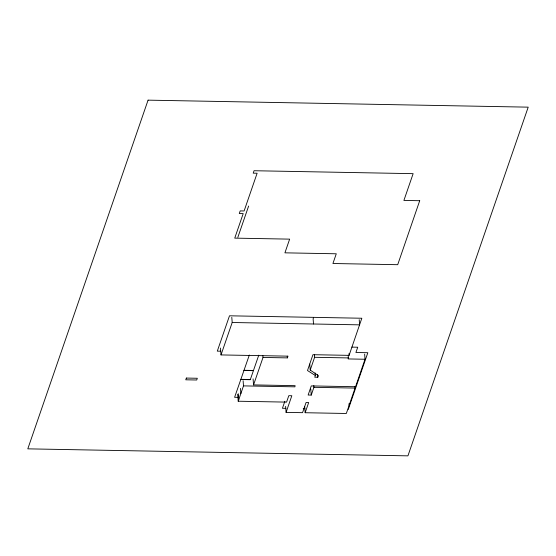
<?xml version="1.0" encoding="UTF-8"?>
<svg xmlns="http://www.w3.org/2000/svg" width="556" height="556" viewBox="0 0 556 556"><rect width="100%" height="100%" fill="white"/><g stroke="black" fill="none" stroke-linecap="round" stroke-linejoin="round"><path stroke-width="0.83" d="M237.843 237.322L248.629 206.047M354.957 386.357L355.089 388.081L346.325 413.483L305.161 412.726L308.677 402.523L306.078 402.474L302.554 412.677L286.09 412.378L291.83 395.74L288.793 395.684L286.576 402.12L238.211 401.223L243.5 385.885L294.902 386.83L295.118 385.669L253.55 384.905L263.023 357.445L287.382 357.89L287.98 356.153L221.01 354.923L232.193 322.501L231.796 317.33M238.024 397.366L234.604 397.304L249.338 355.013M258.762 355.187L250.283 379.706L240.88 379.533M313.619 317.413L313.118 318.852L313.514 324.002M284.832 401.335L282.434 408.285L285.895 408.347M315.155 372.93L315.356 375.515L314.772 377.211L317.768 377.267L318.352 375.571L310.213 370.074L314.613 357.299L314.418 354.714M364.639 354.082L365.035 359.252L355.555 386.733L311.284 385.913L308.135 395.031L311.242 395.094L313.925 387.317L313.792 385.593M315.356 375.515L307.489 370.532L312.952 354.693L349.092 355.36L361.831 318.24L229.489 315.801L217.299 351.135L220.697 351.197M348.327 355.34L348.181 358.94L365.035 359.252M348.244 409.494L367.829 352.712L355.916 352.49L357.73 347.229L351.872 347.118M232.193 322.501L359.614 324.85L359.218 319.679M314.613 357.299L348.529 357.925M244.07 370.289L253.473 370.463M244.001 370.491L253.404 370.664M240.95 379.331L250.353 379.505M313.925 387.317L355.089 388.081M303.215 408.667L304.952 408.702M348.959 353.637L349.092 355.36M348.973 403.719L349.105 405.442M317.566 374.681L317.768 377.267M309.748 364.041L310.213 370.074M310.776 389.061L311.242 395.094M304.695 406.693L305.161 412.726M287.25 356.167L287.382 357.89M285.631 406.346L286.09 412.378M262.891 355.722L263.023 357.445M253.084 378.872L253.55 384.905M243.104 380.714L243.5 385.885M240.456 388.387L240.859 393.558M238.26 393.704L238.726 399.736M237.683 394.329L238.211 401.223M220.482 348.028L221.01 354.923M419.71 200.716L397.707 264.698L332.926 263.502L336.276 253.786L284.922 252.834L289.641 239.136L234.743 238.128L243.201 213.601L239.288 213.532L240.199 210.898L244.112 210.974L257.129 173.222L253.216 173.152L254.05 170.727L413.136 173.66L403.899 200.431L419.71 200.716M148.07 100.149L27.8 448.845L407.93 455.85L528.2 107.155L148.07 100.149M186.357 378.066L185.76 379.804L196.713 380.005L197.31 378.268L186.357 378.066"/></g></svg>
